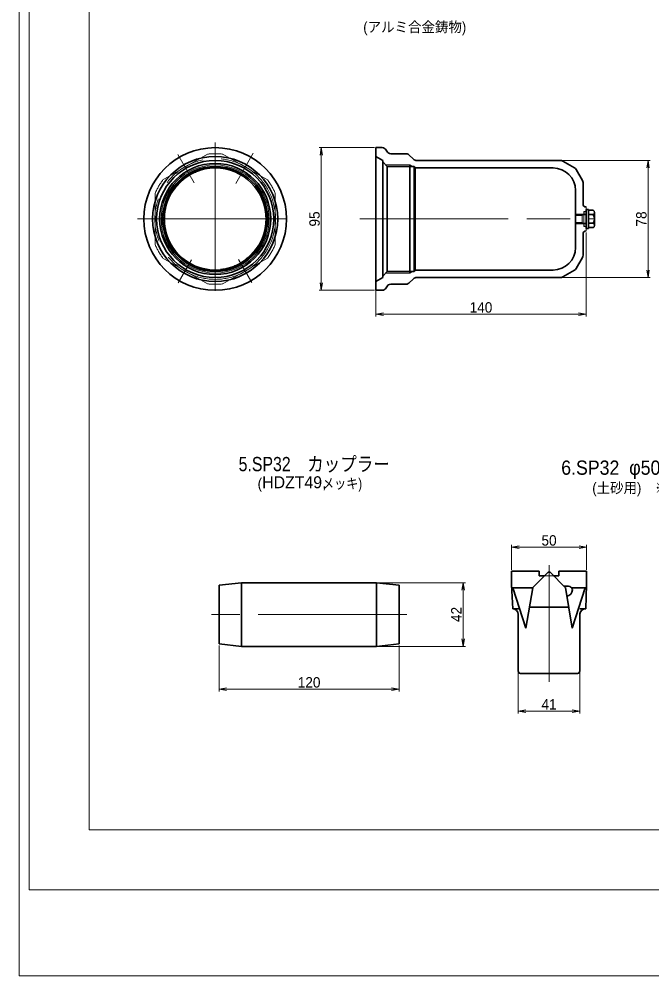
# Model space of a CAD drawing. Units: millimetres at full size. Extents: x 2119 to 3812, y 1051 to 2336.
# Drawn here: x 2119 to 2540, y 1051 to 1688 of the extents above; entities that cross this region are included whole.
import ezdxf
from ezdxf.enums import TextEntityAlignment as Align

# ---------------------------------------------------------------- set-up
doc = ezdxf.new("R2010")
doc.units = ezdxf.units.MM
doc.header["$LTSCALE"] = 8.236
for name, pattern in [('CHAIN', [18.5, 12, -1.5, 3.5, -1.5]), ('CHAIN_DOUBLE_DASH', [23.5, 12, -1.5, 3.5, -1.5, 3.5, -1.5]), ('DASHED_SPACED', [12, 6, -6])]:
    doc.linetypes.add(name, pattern=pattern)
for name, color, linetype, lineweight in [('1 外形線', 7, 'Continuous', 35), ('2 細い実線', 3, 'Continuous', 20), ('3 隠れ線', 2, 'DASHED_SPACED', 13), ('4 中心線', 1, 'CHAIN', 15), ('5 想像線', 6, 'CHAIN_DOUBLE_DASH', 13), ('6 寸法線', 4, 'Continuous', 13), ('7 枠・タイトル', 7, 'Continuous', 13)]:
    doc.layers.add(name, color=color, linetype=linetype, lineweight=lineweight)
doc.layers.add('9文字', color=7, linetype='Continuous')
doc.styles.add('Arial', font='')
doc.styles.add('ＭＳ Ｐゴシック', font='')
doc.styles.get('Arial').set_extended_font_data('Arial')
doc.styles.get('ＭＳ Ｐゴシック').set_extended_font_data('MS PGothic')

# ---------------------------------------------------------------- blocks, each defined once
blk = doc.blocks.new('open_arrow')
at = {"color": 0, "linetype": 'Continuous', "lineweight": -2}
blk.add_lwpolyline([(7.5, 1.25), (0, 0), (7.5, -1.25)], dxfattribs=at)

msp = doc.modelspace()

# ---------------------------------------------------------------- linework, layer by layer
at = {"layer": '1 外形線'}
for p, q in [((2356.298, 1602.554), (2360.444, 1602.554)), ((2356.298, 1602.554), (2356.298, 1507.554)), ((2363.127, 1600.895), (2363.469, 1600.212)), ((2360.898, 1594.054), (2356.298, 1596.71)), ((2360.898, 1594.054), (2360.898, 1555.054)), ((2360.898, 1593.054), (2363.898, 1590.054)), ((2366.152, 1598.554), (2376.171, 1598.554)), ((2378.146, 1597.811), (2381.441, 1594.83)), ((2383.454, 1594.054), (2479.246, 1594.054)), ((2488.602, 1589.116), (2480.746, 1593.652)), ((2363.898, 1590.054), (2381.898, 1590.054)), ((2363.898, 1590.054), (2363.898, 1555.054)), ((2378.898, 1591.054), (2378.898, 1555.054)), ((2381.898, 1590.054), (2382.475, 1589.054)), ((2381.898, 1590.054), (2381.898, 1555.054)), ((2382.475, 1589.054), (2382.475, 1555.054)), ((2382.475, 1589.054), (2474.298, 1589.054)), ((2493.896, 1580.75), (2489.7, 1588.018)), ((2489.298, 1574.054), (2489.298, 1555.054)), ((2494.298, 1579.25), (2494.298, 1565.054)), ((2496.306, 1561.304), (2497.906, 1561.304)), ((2496.306, 1548.804), (2496.306, 1561.304)), ((2497.906, 1548.804), (2497.906, 1561.304)), ((2360.898, 1555.054), (2360.898, 1516.054)), ((2363.898, 1520.054), (2363.898, 1555.054)), ((2378.898, 1519.054), (2378.898, 1555.054)), ((2381.898, 1520.054), (2381.898, 1555.054)), ((2382.475, 1521.054), (2382.475, 1555.054)), ((2496.306, 1558.054), (2489.298, 1558.054)), ((2489.298, 1555.054), (2489.298, 1536.054)), ((2497.906, 1560.827), (2501.106, 1560.827)), ((2497.906, 1557.94), (2501.106, 1557.94)), ((2501.906, 1550.724), (2501.906, 1559.384)), ((2496.306, 1552.054), (2489.298, 1552.054)), ((2497.906, 1548.804), (2496.306, 1548.804)), ((2497.906, 1552.167), (2501.106, 1552.167)), ((2497.906, 1549.28), (2501.106, 1549.28)), ((2494.298, 1545.054), (2494.298, 1530.858)), ((2493.896, 1529.358), (2489.7, 1522.09)), ((2360.898, 1517.054), (2363.898, 1520.054)), ((2363.898, 1520.054), (2381.898, 1520.054)), ((2381.898, 1520.054), (2382.475, 1521.054)), ((2382.475, 1521.054), (2474.298, 1521.054)), ((2488.602, 1520.992), (2480.746, 1516.456)), ((2360.898, 1516.054), (2356.298, 1513.398)), ((2366.152, 1511.554), (2376.171, 1511.554)), ((2378.146, 1512.296), (2381.441, 1515.278)), ((2383.454, 1516.054), (2479.246, 1516.054)), ((2356.298, 1507.554), (2360.444, 1507.554)), ((2363.127, 1509.212), (2363.469, 1509.895)), ((2446.65, 1320.435), (2446.65, 1311.435)), ((2446.65, 1320.435), (2465.15, 1320.435)), ((2460.669, 1309.435), (2470.962, 1319.728)), ((2465.15, 1320.435), (2465.15, 1317.435)), ((2482.669, 1309.435), (2472.376, 1319.728)), ((2478.15, 1320.435), (2478.15, 1317.435)), ((2478.15, 1320.435), (2496.65, 1320.435)), ((2496.65, 1320.435), (2496.65, 1311.433)), ((2266.798, 1312.803), (2251.798, 1311.103)), ((2301.798, 1312.803), (2266.798, 1312.803)), ((2266.798, 1312.803), (2266.798, 1270.403)), ((2321.798, 1312.803), (2301.798, 1312.803)), ((2356.798, 1312.803), (2321.798, 1312.803)), ((2356.798, 1312.803), (2356.798, 1270.403)), ((2356.798, 1312.803), (2371.798, 1311.103)), ((2465.15, 1317.435), (2468.669, 1317.435)), ((2474.669, 1317.435), (2478.15, 1317.435)), ((2251.798, 1311.103), (2251.798, 1272.103)), ((2371.798, 1311.103), (2371.798, 1272.103)), ((2446.65, 1311.435), (2447.487, 1295.436)), ((2446.756, 1309.435), (2460.669, 1309.435)), ((2447.528, 1309.435), (2456.166, 1282.608)), ((2456.166, 1282.608), (2460.742, 1309.507)), ((2487.133, 1282.608), (2482.551, 1309.553)), ((2496.583, 1309.435), (2486.554, 1309.435)), ((2495.771, 1309.435), (2487.133, 1282.608)), ((2496.65, 1311.435), (2496.115, 1295.435)), ((2447.52, 1295.435), (2451.237, 1295.435)), ((2458.912, 1296.435), (2484.388, 1296.435)), ((2492.063, 1295.436), (2496.115, 1295.436)), ((2451.15, 1291.733), (2451.15, 1253.935)), ((2492.15, 1292.161), (2492.15, 1253.935)), ((2266.798, 1270.403), (2251.798, 1272.103)), ((2301.798, 1270.403), (2266.798, 1270.403)), ((2321.798, 1270.403), (2301.798, 1270.403)), ((2356.798, 1270.403), (2321.798, 1270.403)), ((2356.798, 1270.403), (2371.798, 1272.103)), ((2452.65, 1252.435), (2490.65, 1252.435))]:
    msp.add_line(p, q, dxfattribs=at)
for radius in [47.5, 41.656, 39, 37, 35, 34]:
    msp.add_circle((2249.22, 1555.054), radius, dxfattribs=at)
for centre, radius, start, end in [((2360.444, 1599.554), 3, 26.56505, 90), ((2366.152, 1601.554), 3, 206.56505, 270), ((2376.171, 1595.554), 3, 48.81407, 90), ((2383.454, 1597.054), 3, 227.85137, 270), ((2479.246, 1591.054), 3, 60, 90), ((2474.298, 1574.054), 15, 0, 90), ((2487.102, 1586.518), 3, 30, 60), ((2491.298, 1579.25), 3, 0, 30), ((2496.298, 1565.054), 2, 180, 270), ((2500.204, 1559.384), 1.702, 302.0046, 57.9954), ((2496.298, 1555.054), 5.608, 329.02089, 30.97911), ((2500.204, 1550.724), 1.702, 302.0046, 57.9954), ((2496.298, 1545.054), 2, 90, 180), ((2474.298, 1536.054), 15, 270, 0), ((2491.298, 1530.858), 3, 330, 0), ((2487.102, 1523.59), 3, 300, 330), ((2366.152, 1508.554), 3, 90, 153.43495), ((2376.171, 1514.554), 3, 270, 311.18593), ((2383.454, 1513.054), 3, 90, 132.14863), ((2479.246, 1519.054), 3, 270, 300), ((2360.444, 1510.554), 3, 270, 333.43495), ((2471.669, 1319.021), 1, 44.99969, 135), ((2447.28, 1291.57), 3.873, 2.40625, 86.94202), ((2496.085, 1291.447), 4, 94.39257, 169.71768), ((2452.65, 1253.935), 1.5, 180, 270), ((2490.65, 1253.935), 1.5, 270, 0)]:
    msp.add_arc(centre, radius, start, end, dxfattribs=at)
for major_axis, ratio, start_param, end_param in [((-3.985, 0), 0.650921, 3.1415927, 5.1052524), ((-0.483, 4.195), 0.943128, 3.082681, 4.6042421)]:
    msp.add_ellipse((2483.208, 1308.026), major_axis=major_axis, ratio=ratio, start_param=start_param, end_param=end_param, dxfattribs=at)
at = {"layer": '2 細い実線'}
for p, q in [((2362.898, 1591.054), (2378.898, 1591.054)), ((2378.898, 1591.054), (2380.63, 1590.054)), ((2494.398, 1558.054), (2489.298, 1558.054)), ((2494.398, 1552.053), (2489.298, 1552.053)), ((2362.898, 1519.054), (2378.898, 1519.054)), ((2378.898, 1519.054), (2380.63, 1520.054))]:
    msp.add_line(p, q, dxfattribs=at)
msp.add_circle((2249.22, 1555.054), 36, dxfattribs=at)
at = {"layer": '3 隠れ線'}
for p, q in [((2214.415, 1581.147), (2244.025, 1598.242)), ((2254.415, 1598.242), (2284.025, 1581.147)), ((2209.22, 1572.149), (2209.22, 1537.958)), ((2289.22, 1572.149), (2289.22, 1537.958)), ((2214.415, 1528.96), (2244.025, 1511.865)), ((2254.415, 1511.865), (2284.025, 1528.96)), ((2468.236, 1317.435), (2475.064, 1317.435))]:
    msp.add_line(p, q, dxfattribs=at)
msp.add_circle((2249.22, 1555.054), 33.66, dxfattribs=at)
for start, end in [(83.14104, 96.85896), (143.14104, 156.85896), (23.14104, 36.85896), (203.14104, 216.85896), (323.14104, 336.85896), (263.14104, 276.85896)]:
    msp.add_arc((2249.22, 1555.054), 43.5, start, end, dxfattribs=at)
at = {"layer": '4 中心線'}
for p, q in [((2249.22, 1606.075), (2249.22, 1502.863)), ((2249.22, 1606.075), (2249.22, 1502.863)), ((2235.291, 1579.18), (2224.42, 1598.008)), ((2262.883, 1578.719), (2274.486, 1598.816)), ((2197.428, 1555.054), (2302.955, 1555.054)), ((2197.428, 1555.054), (2302.955, 1555.054)), ((2345.678, 1555.054), (2501.532, 1555.054)), ((2224.655, 1512.505), (2233.517, 1527.855)), ((2273.691, 1512.67), (2264.828, 1528.02)), ((2471.65, 1324.453), (2471.65, 1246.887)), ((2376.798, 1291.603), (2246.798, 1291.603))]:
    msp.add_line(p, q, dxfattribs=at)
at = {"layer": '5 想像線'}
for radius in [40.201, 34.501]:
    msp.add_circle((2249.22, 1555.054), radius, dxfattribs=at)
for centre, major_axis in [((2495.619, 1559.037), (0, 1.016)), ((2495.619, 1551.07), (0, -1.016))]:
    msp.add_ellipse(centre, major_axis=major_axis, ratio=0.688699, dxfattribs=at)
at = {"layer": '6 寸法線'}
for p, q in [((2355.298, 1602.554), (2318.394, 1602.554)), ((2319.894, 1507.554), (2319.894, 1602.554)), ((2480.246, 1594.054), (2539.112, 1594.054)), ((2537.612, 1516.054), (2537.612, 1594.054)), ((2496.298, 1546.054), (2496.298, 1490.16)), ((2480.246, 1516.054), (2539.112, 1516.054)), ((2355.298, 1507.554), (2318.394, 1507.554)), ((2356.298, 1508.554), (2356.298, 1490.16)), ((2356.298, 1491.66), (2496.298, 1491.66)), ((2446.65, 1321.435), (2446.65, 1337.998)), ((2446.65, 1336.498), (2496.65, 1336.498)), ((2496.65, 1321.435), (2496.65, 1337.998)), ((2357.798, 1312.803), (2415.888, 1312.803)), ((2414.388, 1270.403), (2414.388, 1312.803)), ((2251.798, 1271.103), (2251.798, 1240.441)), ((2357.798, 1270.403), (2415.888, 1270.403)), ((2371.798, 1271.103), (2371.798, 1240.441)), ((2451.15, 1252.935), (2451.15, 1225.788)), ((2492.15, 1252.935), (2492.15, 1225.788)), ((2251.798, 1241.941), (2371.798, 1241.941)), ((2451.15, 1227.288), (2492.15, 1227.288))]:
    msp.add_line(p, q, dxfattribs=at)
msp.add_lwpolyline([(2118.608, 1050.969), (2118.608, 2335.785), (3811.929, 2335.785), (3811.929, 1050.969)], close=True, dxfattribs=at)
at = {"layer": '7 枠・タイトル'}
for p, q in [((2125.268, 2296.188), (2125.268, 1108.188)), ((2165.268, 2256.188), (2165.268, 1148.188)), ((2496.298, 1563.054), (2496.298, 1547.054)), ((2489.298, 1557.441), (2493.785, 1557.441)), ((2493.785, 1557.441), (2494.898, 1558.554)), ((2493.785, 1557.441), (2493.785, 1555.054)), ((2493.785, 1552.667), (2493.785, 1555.053)), ((2494.898, 1560.054), (2494.898, 1555.054)), ((2494.898, 1560.054), (2496.298, 1560.054)), ((2494.898, 1550.054), (2494.898, 1555.054)), ((2489.298, 1552.667), (2493.785, 1552.667)), ((2493.785, 1552.667), (2494.898, 1551.553)), ((2494.898, 1550.054), (2496.298, 1550.054)), ((2165.268, 1148.188), (3765.268, 1148.188)), ((2125.268, 1108.188), (3805.268, 1108.188))]:
    msp.add_line(p, q, dxfattribs=at)

# ---------------------------------------------------------------- block references
at = {"layer": '6 寸法線', "xscale": 0.667, "yscale": 0.667}
for p, rotation in [((2319.894, 1602.554), 270), ((2537.612, 1594.054), 270), ((2537.612, 1516.054), 90), ((2319.894, 1507.554), 90), ((2496.298, 1491.66), 180), ((2496.65, 1336.498), 180), ((2414.388, 1312.803), 270), ((2414.388, 1270.403), 90), ((2371.798, 1241.941), 180), ((2492.15, 1227.288), 180)]:
    msp.add_blockref('open_arrow', p, dxfattribs=dict(at, rotation=rotation))
for p in [(2356.298, 1491.66), (2446.65, 1336.498), (2251.798, 1241.941), (2451.15, 1227.288)]:
    msp.add_blockref('open_arrow', p, dxfattribs=at)

# ---------------------------------------------------------------- texts
at = {"layer": '6 寸法線', "style": 'ＭＳ Ｐゴシック'}
for s, p in [('95', (2315.394, 1555.054)), ('78', (2533.112, 1555.054)), ('42', (2409.888, 1291.654))]:
    msp.add_text(s, height=6.928, rotation=90, dxfattribs=at).set_placement(p, align=Align.MIDDLE_CENTER)
for s, p in [('140', (2426.298, 1496.16)), ('50', (2471.65, 1340.998)), ('120', (2311.798, 1246.441)), ('41', (2471.65, 1231.788))]:
    msp.add_text(s, height=6.928, dxfattribs=at).set_placement(p, align=Align.MIDDLE_CENTER)
at = {"layer": '9文字', "style": 'ＭＳ Ｐゴシック', "width": 0.95}
for s, height, p in [('(アルミ合金鋳物)', 6.928, (2382.174, 1682.946)), ('6.SP32  φ50鉄ビット', 9.501, (2537.411, 1389.438)), ('(土砂用)\u3000※選択', 6.928, (2534.746, 1375.978))]:
    msp.add_text(s, height=height, dxfattribs=at).set_placement(p, align=Align.MIDDLE_CENTER)
at = {"layer": '9文字', "style": 'ＭＳ Ｐゴシック', "width": 0.85}
msp.add_text('5.SP32\u3000カップラー', height=9.501, dxfattribs=at).set_placement((2365.594, 1391.842), align=Align.MIDDLE_RIGHT)
at = {"layer": '9文字', "style": 'ＭＳ Ｐゴシック'}
msp.add_text('(', height=6.928, dxfattribs=at).set_placement((2277.475, 1373.352), align=Align.BOTTOM_LEFT)
at = {"layer": '9文字'}
for s, height, style, width, p in [('HDZT49,', 7.955, 'Arial', 0.95, (2280.536, 1373.352)), ('メッキ)', 6.928, 'ＭＳ Ｐゴシック', 0.85, (2320.437, 1373.352))]:
    msp.add_text(s, height=height, dxfattribs=dict(at, style=style, width=width)).set_placement(p, align=Align.BOTTOM_LEFT)

doc.saveas('drawing.dxf')
